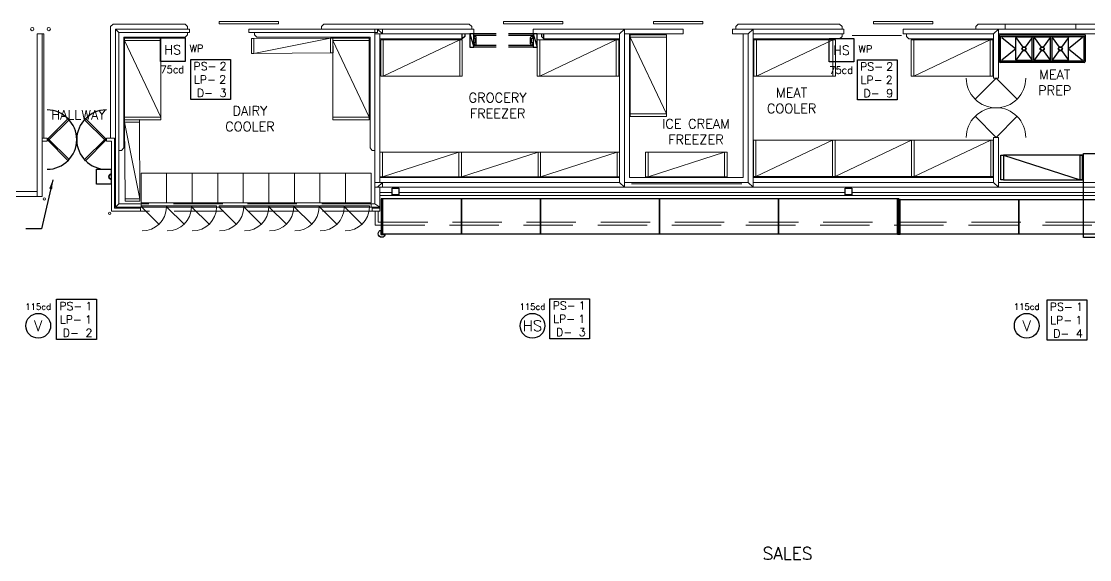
# Model space of a CAD drawing. Header units: inches. Extents: x 0 to 5040, y 0 to 3600.
# Drawn here: x 2420 to 3717, y 1568 to 2221 of the extents above; entities that cross this region are included whole.
import ezdxf
from ezdxf.enums import TextEntityAlignment as Align

# ---------------------------------------------------------------- set-up
doc = ezdxf.new("R2010")
doc.units = ezdxf.units.IN
doc.header["$LTSCALE"] = 240
doc.header["$MEASUREMENT"] = 0
for name, pattern in [('XFLOOR$0$base-fp$0$DIVIDE2', [0.625, 0.25, -0.125, 0, -0.125, 0, -0.125]), ('XFLOOR$0$base-fp$0$HIDDEN', [0.375, 0.25, -0.125]), ('XFLOOR$0$base-fp$0$HIDDEN2', [0.1875, 0.125, -0.0625])]:
    doc.linetypes.add(name, pattern=pattern)
doc.layers.get('0').update_dxf_attribs({"linetype": 'CONTINUOUS'})
for name, color, linetype in [('A010-001$0$G-ANNO-SYMB', 3, 'CONTINUOUS'), ('LEADER', 4, 'CONTINUOUS'), ('NOTIFICATION', 6, 'CONTINUOUS'), ('XFLOOR$0$base-fp$0$A-REFR-GARD', 8, 'CONTINUOUS'), ('XFLOOR$0$base-fp$0$S-COLS_EXST', 8, 'CONTINUOUS')]:
    doc.layers.add(name, color=color, linetype=linetype)
for name, color, linetype, lineweight in [('XFLOOR$0$base-fp$0$A-CURB-INTR', 8, 'CONTINUOUS', 25), ('XFLOOR$0$base-fp$0$A-CURB-INTR_EXST', 8, 'CONTINUOUS', 18), ('XFLOOR$0$base-fp$0$A-DOOR-COLR_EXST', 8, 'CONTINUOUS', 18), ('XFLOOR$0$base-fp$0$A-DOOR-INTR', 8, 'CONTINUOUS', 25), ('XFLOOR$0$base-fp$0$A-EQPM-GROC_EXST', 8, 'CONTINUOUS', 18), ('XFLOOR$0$base-fp$0$A-EQPM-INTR', 8, 'CONTINUOUS', 25), ('XFLOOR$0$base-fp$0$A-EQPM-INTR_TACTILE', 8, 'CONTINUOUS', 25), ('XFLOOR$0$base-fp$0$A-EQPM-RACK', 8, 'CONTINUOUS', 25), ('XFLOOR$0$base-fp$0$A-EQPM-RACK_EXST', 8, 'CONTINUOUS', 18), ('XFLOOR$0$base-fp$0$A-EQPM-REFR', 8, 'CONTINUOUS', 25), ('XFLOOR$0$base-fp$0$A-EQPM-REFR_EXST', 8, 'CONTINUOUS', 18), ('XFLOOR$0$base-fp$0$A-EQPM_EXST', 8, 'CONTINUOUS', 18), ('XFLOOR$0$base-fp$0$A-FLOR-PFIX', 8, 'CONTINUOUS', 25), ('XFLOOR$0$base-fp$0$A-SOFF-INTR_EXST', 8, 'XFLOOR$0$base-fp$0$HIDDEN', 18), ('XFLOOR$0$base-fp$0$A-WALL-COLR_EXST', 8, 'CONTINUOUS', 18), ('XFLOOR$0$base-fp$0$A-WALL-INTR_EXST', 8, 'CONTINUOUS', 18)]:
    doc.layers.add(name, color=color, linetype=linetype, lineweight=lineweight)
doc.styles.add('A010-001$0$SIMPLEX', font='simplex.shx')
doc.styles.add('EFP20-R$0$SIMPLEX', font='simplex.shx', dxfattribs={"height": 22.5})
doc.styles.add('NORMAL', font='romans.shx')
doc.styles.add('ROMANS', font='romans.shx', dxfattribs={"width": 0.9})
doc.dimstyles.new('A010-001$0$WDS-DIMSTYLE$7', dxfattribs={"dimscale": 120, "dimtxt": 0.09375, "dimasz": 0.09375, "dimexe": 0.09375, "dimexo": 0.0625, "dimgap": 0.09375, "dimtad": 1, "dimzin": 11, "dimdsep": 46, "dimtxsty": 'A010-001$0$SIMPLEX', "dimcen": 0, "dimdle": 0.09375, "dimclrd": 1, "dimclre": 1, "dimclrt": 256, "dimadec": 0, "dimazin": 0, "dimtfac": 1, "dimtmove": 0, "dimatfit": 3, "dimfxl": 1, "dimtolj": 1, "dimtzin": 2, "dimarcsym": 0})

# ---------------------------------------------------------------- blocks, each defined once
blk = doc.blocks.new('XFLOOR$0$base-fp$0$A-MG012-ANTY-101-3-P')
for points in [[(30.2, 1.5), (0.3, 1.5), (0.3, 0), (30.2, 0)], [(60.6, 1.5), (30.8, 1.5), (30.8, 0), (60.6, 0)], [(91.1, 1.5), (61.2, 1.5), (61.2, 0), (91.1, 0)]]:
    blk.add_hatch(color=8).paths.add_polyline_path(points)
for p, q in [((30.2, 1.5), (0.3, 1.5)), ((0.3, 1.5), (0.3, 0)), ((30.2, 0), (30.2, 1.5)), ((60.6, 1.5), (30.8, 1.5)), ((30.8, 1.5), (30.8, 0)), ((60.6, 0), (60.6, 1.5)), ((91.1, 1.5), (61.2, 1.5)), ((61.2, 1.5), (61.2, 0)), ((91.1, 0), (91.1, 1.5)), ((0.3, 0), (-0.7, 0)), ((0.3, 0), (21.1, -20.8)), ((0.3, 0), (30.2, 0)), ((30.8, 0), (30.2, 0)), ((30.8, 0), (51.6, -20.8)), ((30.8, 0), (60.6, 0)), ((61.2, 0), (60.6, 0)), ((61.2, 0), (82, -20.8)), ((61.2, 0), (91.1, 0)), ((92, 0), (91.1, 0))]:
    blk.add_line(p, q)
for centre in [(0.8, 0.4), (31.3, 0.4), (61.7, 0.4)]:
    blk.add_arc(centre, 29.4, 269.8758, 359.2661)
blk = doc.blocks.new('*U122')
for p, q in [((-3, 0), (-3, 44)), ((-3, 44), (0, 44)), ((0, 0), (0, 44)), ((93, 44), (0, 44)), ((0, 0), (93, 44)), ((93, 44), (93, 0)), ((93, 44), (96, 44)), ((96, 44), (96, 0)), ((-3, 0), (0, 0)), ((0, 0), (93, 0)), ((93, 0), (96, 0))]:
    blk.add_line(p, q)
blk = doc.blocks.new('*U125')
for p, q in [((-3, 0), (-3, 18)), ((-3, 18), (0, 18)), ((0, 0), (0, 18)), ((93, 18), (0, 18)), ((0, 0), (93, 18)), ((93, 18), (93, 0)), ((93, 18), (96, 18)), ((96, 18), (96, 0)), ((-3, 0), (0, 0)), ((0, 0), (93, 0)), ((93, 0), (96, 0))]:
    blk.add_line(p, q)
blk = doc.blocks.new('*U123')
for p, q in [((-3, 0), (-3, 30)), ((-3, 30), (0, 30)), ((0, 0), (0, 30)), ((93, 30), (0, 30)), ((0, 0), (93, 30)), ((93, 30), (93, 0)), ((93, 30), (96, 30)), ((96, 30), (96, 0)), ((-3, 0), (0, 0)), ((0, 0), (93, 0)), ((93, 0), (96, 0))]:
    blk.add_line(p, q)
blk = doc.blocks.new('*U133')
for p, q in [((0, 0), (144, 0)), ((0, -42.1875), (0, 0)), ((144, 0), (144, -42.1875)), ((144, -42.1875), (0, -42.1875))]:
    blk.add_line(p, q)
blk.add_lwpolyline([(0, 0), (-1.5, 0), (-1.5, -42.1875), (0, -42.1875)], close=True)
blk = doc.blocks.new('*U134')
for p, q in [((0, 0), (144, 0)), ((0, -42.1875), (0, 0)), ((144, 0), (144, -42.1875)), ((144, -42.1875), (0, -42.1875))]:
    blk.add_line(p, q)
blk = doc.blocks.new('*U137')
for p, q in [((96, 0), (0, 0)), ((0, -43), (0, 0)), ((0, 0), (0, -43)), ((96, 0), (96, -43)), ((96, -43), (96, 0)), ((96, -43), (0, -43))]:
    blk.add_line(p, q)
blk.add_lwpolyline([(0, 0), (-1.5, 0), (-1.5, -43), (0, -43)], close=True)
blk = doc.blocks.new('*U138')
for p, q in [((96, 0), (0, 0)), ((0, -43), (0, 0)), ((0, 0), (0, -43)), ((96, 0), (96, -43)), ((96, -43), (96, 0)), ((96, -43), (0, -43))]:
    blk.add_line(p, q)
blk = doc.blocks.new('*U140')
for p, q in [((144.5, 0), (0, 0)), ((0, -43), (0, 0)), ((0, 0), (0, -43)), ((144.5, 0), (144.5, -43)), ((144.5, -43), (144.5, 0)), ((144.5, -43), (0, -43))]:
    blk.add_line(p, q)
blk = doc.blocks.new('*U141')
for p, q in [((144.5, 0), (0, 0)), ((0, -43), (0, 0)), ((0, 0), (0, -43)), ((144.5, 0), (144.5, -43)), ((144.5, -43), (144.5, 0)), ((144.5, -43), (0, -43))]:
    blk.add_line(p, q)
blk.add_lwpolyline([(146, 0), (144.5, 0), (144.5, -43), (146, -43)], close=True)
blk = doc.blocks.new('XFLOOR$0$base-fp$0$A-REFR-CRNRP-P')
at = {"flags": 128}
blk.add_lwpolyline([(0, 0.3, -0.442813), (0.3, 0), (0.3, -4.1, 0.391783), (0.8, -4.6), (1, -4.7, 0.227539), (2, -4.3), (2.4, -3.9), (2.4, -3.9), (2.4, -3.8), (2.4, -3.8), (2.4, -3.8, 0.996884), (-3.8, 2.4), (-3.8, 2.4), (-3.8, 2.4), (-3.9, 2.4), (-3.9, 2.4), (-4.3, 2, 0.227539), (-4.7, 1), (-4.6, 0.8, 0.391783), (-4.1, 0.3), (0.1, 0.3)], format="xyb", dxfattribs=at)
blk = doc.blocks.new('*U143')
at = {"color": 0, "lineweight": -2}
for p, q in [((-5, 0), (0, 16)), ((72, 0), (77, 16)), ((2, 10.5), (2, 5.5)), ((3, 11.8), (3, 4.2)), ((69, 11.8), (69, 4.2)), ((70, 10.5), (70, 5.5))]:
    blk.add_line(p, q, dxfattribs=at)
at = {"color": 0, "linetype": 'XFLOOR$0$base-fp$0$HIDDEN2', "lineweight": -2}
for p, q in [((72, 16), (0, 16)), ((72, 14), (0, 14)), ((72, 2), (0, 2)), ((72, 0), (0, 0))]:
    blk.add_line(p, q, dxfattribs=at)
at = {"color": 0, "lineweight": -2}
for points in [[(-5, 16), (0, 16), (0, 0), (-5, 0)], [(72, 16), (77, 16), (77, 0), (72, 0)]]:
    blk.add_lwpolyline(points, close=True, dxfattribs=at)
for centre in [(1.8, 11.8), (70.2, 11.8), (1.8, 4.2), (70.2, 4.2)]:
    blk.add_circle(centre, 1.25, dxfattribs=at)
blk = doc.blocks.new('XFLOOR$0$base-fp$0$TACTILE_SIGN')
at = {"layer": 'XFLOOR$0$base-fp$0$A-EQPM-INTR_TACTILE'}
h = blk.add_hatch(color=256, dxfattribs=at)
h.dxf.hatch_style = 1
edge = h.paths.add_edge_path()
edge.add_line((-5902, 3128.1), (-5896, 3128.1))
edge.add_arc((-5899, 3128.5), 3.02, 353.0722, 546.9278)
edge = h.paths.add_edge_path(flags=16)
edge.add_arc((-5899, 3128.6), 2.4, -0.0736, 180.0736, ccw=False)
edge.add_line((-5896.6, 3128.6), (-5901.4, 3128.6))
at = {"layer": 'XFLOOR$0$base-fp$0$A-EQPM-INTR_TACTILE', "color": 8, "linetype": 'XFLOOR$0$base-fp$0$HIDDEN'}
for p, q in [((-5908, 3128.1), (-5908, 3146.1)), ((-5908, 3146.1), (-5890, 3146.1)), ((-5890, 3146.1), (-5890, 3128.1)), ((-5908, 3128.1), (-5890, 3128.1))]:
    blk.add_line(p, q, dxfattribs=at)
at = {"layer": 'XFLOOR$0$base-fp$0$A-EQPM-INTR_TACTILE'}
for centre, radius, start, end in [((-5899, 3128.5), 3.02, 353.0722, 186.9278), ((-5899, 3128.6), 2.41, 356.4623, 183.5377)]:
    blk.add_arc(centre, radius, start, end, dxfattribs=at)
blk = doc.blocks.new('XFLOOR$0$base-fp$0$A-SS023_SS-3COMP-(3-N-2028-2D-20)-P')
for p, q in [((0, 0), (104, 0)), ((0, -32.5), (0, 0)), ((104, 0), (104, -32.5)), ((0, -2), (104, -2)), ((1.5, -32), (1.5, -2)), ((3.1, -3.3), (20, -17)), ((20, -30.4), (20, -3.6)), ((20.2, -3.2), (28.6, -15)), ((39.4, -3), (20.6, -3)), ((39.8, -3.2), (31.4, -15)), ((40, -30.4), (40, -3.6)), ((42, -30.4), (42, -3.6)), ((42.2, -3.2), (50.6, -15)), ((61.4, -3), (42.6, -3)), ((61.8, -3.2), (53.4, -15)), ((62, -30.4), (62, -3.6)), ((64, -30.4), (64, -3.6)), ((64.2, -3.2), (72.6, -15)), ((83.4, -3), (64.6, -3)), ((83.8, -3.2), (75.4, -15)), ((100.9, -3.3), (84, -17)), ((84, -30.4), (84, -3.6)), ((102.5, -2), (102.5, -32)), ((20, -17), (3.1, -30.7)), ((28.6, -19), (20.2, -30.8)), ((31.4, -19), (39.8, -30.8)), ((50.6, -19), (42.2, -30.8)), ((53.4, -19), (61.8, -30.8)), ((72.6, -19), (64.2, -30.8)), ((75.4, -19), (83.8, -30.8)), ((84, -17), (100.9, -30.7)), ((103, -33.5), (1, -33.5)), ((102.5, -32), (1.5, -32)), ((39.4, -31), (20.6, -31)), ((61.4, -31), (42.6, -31)), ((83.4, -31), (64.6, -31))]:
    blk.add_line(p, q)
for centre, radius in [((30, -17), 2.5), ((30, -17), 2), ((52, -17), 2.5), ((52, -17), 2), ((74, -17), 2.5), ((74, -17), 2)]:
    blk.add_circle(centre, radius)
for centre, radius, start, end in [((20.6, -3.6), 0.625, 90, 180), ((39.4, -3.6), 0.625, 0, 90), ((42.6, -3.6), 0.625, 90, 180), ((61.4, -3.6), 0.625, 0, 90), ((64.6, -3.6), 0.625, 90, 180), ((83.4, -3.6), 0.625, 0, 90), ((1, -32.5), 1, 180, 270), ((20.6, -30.4), 0.625, 180, 270), ((39.4, -30.4), 0.625, 270, 0), ((42.6, -30.4), 0.625, 180, 270), ((61.4, -30.4), 0.625, 270, 0), ((64.6, -30.4), 0.625, 180, 270), ((83.4, -30.4), 0.625, 270, 0), ((103, -32.5), 1, 270, 0)]:
    blk.add_arc(centre, radius, start, end)
blk = doc.blocks.new('XFLOOR$0$base-fp$0$A-DBA6-0')
for points in [[(0, 0), (25.5, 25.5), (26.7, 24.2), (1.2, -1.2)], [(72, 0), (46.5, 25.5), (45.3, 24.2), (70.8, -1.2)], [(0, 0), (25.5, -25.5), (26.7, -24.2), (1.2, 1.2)], [(72, 0), (46.5, -25.5), (45.3, -24.2), (70.8, 1.2)]]:
    blk.add_lwpolyline(points, close=True)
for centre, start, end in [((0, 0), 270, 90), ((72, 0), 90, 270)]:
    blk.add_arc(centre, 36, start, end)
blk = doc.blocks.new('XFLOOR')
at = {"layer": 'XFLOOR$0$base-fp$0$A-CURB-INTR', "color": 8}
for p, q in [((1292, 2138.2), (1292, 2144.2)), ((1295, 2141.2), (1292, 2138.2)), ((1295, 2144.2), (1295, 2141.2)), ((1388, 2144.2), (1388, 2141.2)), ((1388, 2141.2), (1391, 2138.2)), ((1391, 2138.2), (1391, 2144.2))]:
    blk.add_line(p, q, dxfattribs=at)
at = {"layer": 'XFLOOR$0$base-fp$0$A-CURB-INTR_EXST', "color": 8}
for p, q in [((868, 2156.2), (865, 2153.3)), ((865, 2153.3), (865, 2017.8)), ((868, 2156.2), (955.4, 2156.2)), ((958.4, 2153.2), (955.4, 2156.2)), ((958.4, 2150.2), (958.4, 2153.2)), ((1121, 2153.2), (1124, 2156.2)), ((1121, 2150.2), (1121, 2153.2)), ((1124, 2156.2), (1300.4, 2156.2)), ((1303.4, 2153.2), (1300.4, 2156.2)), ((1303.4, 2150.2), (1303.4, 2153.2)), ((1624.1, 2153.2), (1627, 2156.2)), ((1624.1, 2150.2), (1624.1, 2153.2)), ((1750, 2156.2), (1627, 2156.2)), ((1753, 2153.2), (1750, 2156.2)), ((1753, 2150.2), (1753, 2153.2)), ((1915.4, 2153.2), (1918.4, 2156.2)), ((1915.4, 2150.2), (1915.4, 2153.2)), ((2083.9, 2156.2), (1918.4, 2156.2)), ((1951, 2156.2), (1951, 2150.2)), ((2037, 2150.2), (2037, 2156.2)), ((881, 2140.2), (955.4, 2140.2)), ((881, 2140.2), (881, 2006.2)), ((958.4, 2143.2), (955.4, 2140.2)), ((958.4, 2146.2), (958.4, 2143.2)), ((1039.6, 2146.2), (1039.6, 2143.2)), ((1039.6, 2143.2), (1042.6, 2140.2)), ((1180, 2140.2), (1042.6, 2140.2)), ((1180, 2140.2), (1180, 2006.2)), ((1495, 1969.9), (1495, 2144.2)), ((1633, 1969.9), (1633, 2144.2)), ((1753, 2141.2), (1750, 2138.2)), ((1753, 2144.2), (1753, 2141.2)), ((1831.1, 2144.2), (1831.1, 2141.2)), ((1831.1, 2141.2), (1834.1, 2138.2)), ((1192, 2138.2), (1292, 2138.2)), ((1391, 2138.2), (1483, 2138.2)), ((1750, 2138.2), (1645, 2138.2)), ((1937, 2138.2), (1834.1, 2138.2)), ((875, 2003), (878.3, 2003)), ((878.3, 2003), (881, 2006.2)), ((1182.7, 2003), (1180, 2006.2)), ((1186, 2003), (1182.7, 2003)), ((1192, 1969.9), (1483, 1969.9)), ((1495, 1969.9), (1633, 1969.9)), ((1937, 1969.9), (1645, 1969.9))]:
    blk.add_line(p, q, dxfattribs=at)
for centre, radius in [((769.9, 2150.2), 2), ((789.9, 2150.2), 2), ((784.7, 1944.1), 1.5), ((863.8, 1926.7), 1.5)]:
    blk.add_circle(centre, radius, dxfattribs=at)
at = {"layer": 'XFLOOR$0$base-fp$0$A-DOOR-COLR_EXST', "color": 8}
for p, q in [((997, 2159.5), (997, 2156.5)), ((997, 2159.5), (1069, 2159.5)), ((997, 2156.5), (1069, 2156.5)), ((1069, 2159.5), (1069, 2156.5)), ((1342, 2159.5), (1342, 2156.5)), ((1342, 2159.5), (1414, 2159.5)), ((1342, 2156.5), (1414, 2156.5)), ((1414, 2159.5), (1414, 2156.5)), ((1524, 2159.5), (1524, 2156.5)), ((1524, 2159.5), (1584, 2159.5)), ((1524, 2156.5), (1584, 2156.5)), ((1584, 2159.5), (1584, 2156.5)), ((1791.4, 2159.5), (1791.4, 2156.5)), ((1791.4, 2159.5), (1863.4, 2159.5)), ((1791.4, 2156.5), (1863.4, 2156.5)), ((1863.4, 2159.5), (1863.4, 2156.5)), ((1914.5, 2065.2), (1940, 2090.7)), ((1965.6, 2065.2), (1940, 2090.7)), ((1914.5, 2044.3), (1940, 2018.7)), ((1965.6, 2044.3), (1940, 2018.7))]:
    blk.add_line(p, q, dxfattribs=at)
for centre, start, end in [((1940, 2090.7), 179.9981, 270.0019), ((1940, 2090.7), 269.9919, 0.0019), ((1940, 2018.7), 89.9981, 180.0081), ((1940, 2018.7), 359.9919, 90.0081)]:
    blk.add_arc(centre, 36.1, start, end, dxfattribs=at)
at = {"layer": 'XFLOOR$0$base-fp$0$A-EQPM-RACK', "color": 8}
for p, q in [((1946, 1997.2), (1949, 1997.2)), ((1946, 1967.2), (1946, 1997.2)), ((1949, 1997.2), (2042, 1967.2)), ((2042, 1997.2), (1949, 1997.2)), ((1949, 1997.2), (1949, 1967.2)), ((2042, 1997.2), (2045, 1997.2)), ((2042, 1967.2), (2042, 1997.2)), ((2045, 1997.2), (2042, 1997.2)), ((2045, 1997.2), (2045, 1967.2)), ((2045, 1967.2), (2045, 1997.2)), ((1949, 1967.2), (1946, 1967.2)), ((1949, 1967.2), (2042, 1967.2)), ((2045, 1967.2), (2042, 1967.2)), ((2042, 1967.2), (2045, 1967.2))]:
    blk.add_line(p, q, dxfattribs=at)
at = {"layer": 'XFLOOR$0$base-fp$0$A-EQPM-RACK_EXST', "color": 8}
blk.add_line((1497.4, 1962.2), (1631.4, 1962.2), dxfattribs=at)
at = {"layer": 'XFLOOR$0$base-fp$0$A-EQPM-REFR_EXST', "color": 8}
for p, q in [((902, 1975.2), (1181.3, 1975.2)), ((902, 1939.2), (902, 1975.2)), ((933.1, 1939.2), (933.1, 1975.2)), ((964.1, 1939.2), (964.1, 1975.2)), ((995.1, 1939.2), (995.1, 1975.2)), ((1026.1, 1939.2), (1026.1, 1975.2)), ((1057.2, 1939.2), (1057.2, 1975.2)), ((1088.2, 1939.2), (1088.2, 1975.2)), ((1119.2, 1939.2), (1119.2, 1975.2)), ((1150.3, 1939.2), (1150.3, 1975.2)), ((1181.3, 1939.2), (1181.3, 1975.2)), ((902, 1939.2), (1181.3, 1939.2))]:
    blk.add_line(p, q, dxfattribs=at)
at = {"layer": 'XFLOOR$0$base-fp$0$A-EQPM_EXST', "color": 8}
for p, q in [((1943, 2144.2), (2089, 2144.2)), ((1645, 2091.2), (1645, 2031.2)), ((1937, 1964.2), (1645, 1964.2)), ((1943, 1964.2), (2297, 1964.2)), ((1943, 1958.2), (2255, 1958.2))]:
    blk.add_line(p, q, dxfattribs=at)
at = {"layer": 'XFLOOR$0$base-fp$0$A-SOFF-INTR_EXST', "color": 8}
for p, q in [((1825.4, 2142.2), (1753.4, 2142.2)), ((1181.3, 1938.2), (902, 1938.2)), ((902, 1934.2), (1181.3, 1934.2)), ((1182.4, 1929.2), (901.4, 1929.2)), ((1186.4, 1912.2), (1186.4, 1929.2)), ((1190, 1915.8), (1190, 1929.2)), ((1186.4, 1912.2), (2479.8, 1912.2)), ((1190, 1915.8), (2398.4, 1915.8))]:
    blk.add_line(p, q, dxfattribs=at)
at = {"layer": 'XFLOOR$0$base-fp$0$A-WALL-COLR_EXST', "color": 8}
for p, q in [((871, 2150.2), (961, 2150.2)), ((871, 2150.2), (875, 2146.2)), ((871, 1934.2), (871, 2150.2)), ((961, 2146.2), (875, 2146.2)), ((875, 2146.2), (875, 1938.2)), ((961, 2150.2), (961, 2146.2)), ((1033, 2150.2), (1306, 2150.2)), ((1033, 2146.2), (1033, 2150.2)), ((1033, 2146.2), (1189, 2146.2)), ((1186, 2150.2), (1186, 1938.2)), ((1186, 2144.2), (1306, 2144.2)), ((1195, 2144.2), (1189, 2150.2)), ((1189, 2150.2), (1189, 2146.2)), ((1192, 1964.2), (1192, 2144.2)), ((1195.2, 2144.2), (1195.2, 2150.2)), ((1306, 2150.2), (1306, 2144.2)), ((1378, 2144.2), (1378, 2150.2)), ((1378, 2150.2), (1560, 2150.2)), ((1483, 2144.2), (1378, 2144.2)), ((1489, 2150.2), (1483, 2144.2)), ((1483, 1964.2), (1483, 2144.2)), ((1489, 1958.2), (1489, 2150.2)), ((1560, 2144.2), (1489, 2144.2)), ((1560, 2150.2), (1560, 2144.2)), ((1620, 2150.2), (1620, 2144.2)), ((1620, 2150.2), (1755.4, 2150.2)), ((1620, 2144.2), (1639, 2144.2)), ((1639, 2144.2), (1645, 2150.2)), ((1639, 1964.2), (1639, 2144.2)), ((1645, 1958.2), (1645, 2150.2)), ((1755.4, 2144.2), (1645, 2144.2)), ((1755.4, 2150.2), (1755.4, 2144.2)), ((1827.4, 2150.2), (2089, 2150.2)), ((1827.4, 2144.2), (1827.4, 2150.2)), ((1937, 2144.2), (1827.4, 2144.2)), ((1937, 2144.2), (1943, 2150.2)), ((1937, 2090.7), (1937, 2144.2)), ((1943, 2150.2), (1943, 2090.7)), ((1943, 2144.2), (2089, 2144.2)), ((1943, 2090.7), (1937, 2090.7)), ((1937, 2018.7), (1943, 2018.7)), ((1937, 1964.2), (1937, 2018.7)), ((1943, 1958.2), (1943, 2018.7)), ((1186, 1964.2), (1483, 1964.2)), ((1189, 1958.2), (1195, 1964.2)), ((1195.2, 1958.2), (1195.2, 1964.2)), ((1489, 1958.2), (1483, 1964.2)), ((1489, 1964.2), (1639, 1964.2)), ((1645, 1958.2), (1639, 1964.2)), ((1645, 1964.2), (1937, 1964.2)), ((1943, 1958.2), (1937, 1964.2)), ((1943, 1964.2), (2387, 1964.2)), ((1186, 1958.2), (2393, 1958.2)), ((875, 1938.2), (871, 1934.2)), ((871, 1934.2), (902, 1934.2)), ((902, 1938.2), (875, 1938.2)), ((902, 1934.2), (902, 1938.2)), ((1181.3, 1934.2), (1181.3, 1938.2)), ((1181.3, 1938.2), (1186, 1938.2)), ((1181.3, 1934.2), (1192, 1934.2)), ((1186, 1938.2), (1192, 1934.2))]:
    blk.add_line(p, q, dxfattribs=at)
at = {"layer": 'XFLOOR$0$base-fp$0$A-WALL-INTR_EXST', "color": 8}
for p, q in [((775.9, 2142.2), (775.9, 2144.2)), ((783.9, 2144.2), (775.9, 2144.2)), ((775.9, 2136.2), (775.9, 2142.2)), ((781.9, 1947.2), (781.9, 2144.2)), ((783.9, 2017.8), (783.9, 2144.2)), ((775.9, 1947.2), (775.9, 2136.2)), ((787.9, 2017.8), (781.9, 2017.8)), ((787.9, 2014.2), (781.9, 2014.2)), ((787.9, 2017.8), (787.9, 2014.2)), ((859.9, 2014.2), (859.9, 2017.8)), ((859.9, 2017.8), (869.6, 2017.8)), ((859.9, 2014.2), (866, 2014.2)), ((866, 2014.2), (866, 1929.2)), ((869.6, 2017.8), (869.6, 1932.8)), ((697.9, 1953.2), (775.9, 1953.2)), ((781.9, 1947.2), (697.9, 1947.2)), ((1192, 1929.2), (1192, 1958.2)), ((1192, 1951.8), (1207, 1951.8)), ((1192, 1948.2), (2402, 1948.2)), ((1215, 1951.8), (1757, 1951.8)), ((1765, 1951.8), (2375, 1951.8)), ((901.4, 1932.8), (869.6, 1932.8)), ((901.4, 1929.2), (901.4, 1934.2)), ((1182.4, 1929.2), (1182.4, 1934.2)), ((1192, 1932.8), (1182.4, 1932.8)), ((901.4, 1929.2), (866, 1929.2)), ((1182.4, 1929.2), (1192, 1929.2))]:
    blk.add_line(p, q, dxfattribs=at)
at = {"layer": 'XFLOOR$0$base-fp$0$S-COLS_EXST', "color": 8}
for p, q in [((1207, 1957.2), (1215, 1957.2)), ((1207, 1949.2), (1207, 1957.2)), ((1215, 1949.2), (1207, 1949.2)), ((1215, 1957.2), (1215, 1949.2)), ((1757, 1957.2), (1765, 1957.2)), ((1757, 1949.2), (1757, 1957.2)), ((1765, 1949.2), (1757, 1949.2)), ((1765, 1957.2), (1765, 1949.2))]:
    blk.add_line(p, q, dxfattribs=at)
at = {"layer": 'XFLOOR$0$base-fp$0$A-DOOR-INTR', "color": 8}
blk.add_blockref('XFLOOR$0$base-fp$0$A-DBA6-0', (787.9, 2016), dxfattribs=at)
at = {"layer": 'XFLOOR$0$base-fp$0$A-EQPM-GROC_EXST', "color": 8}
for p in [(902.6, 1934.2), (996.4, 1934.2), (1088.1, 1934.2)]:
    blk.add_blockref('XFLOOR$0$base-fp$0$A-MG012-ANTY-101-3-P', p, dxfattribs=at)
at = {"layer": 'XFLOOR$0$base-fp$0$A-EQPM-INTR', "color": 8, "xscale": -1, "rotation": 180}
blk.add_blockref('*U143', (1306, 2144.2), dxfattribs=at)
at = {"layer": 'XFLOOR$0$base-fp$0$A-EQPM-INTR_TACTILE', "color": 8, "rotation": 89.99999999999999}
blk.add_blockref('XFLOOR$0$base-fp$0$TACTILE_SIGN', (3994.1, 7870), dxfattribs=at)
at = {"layer": 'XFLOOR$0$base-fp$0$A-EQPM-RACK_EXST', "color": 8}
for name, p, rotation in [('*U122', (1540, 2047.2), 89.99999999999997), ('*U122', (882, 2136.2), 270), ('*U125', (1039.1, 2120.6), 0.3731689092486992), ('*U122', (1135, 2136.2), 270), ('*U125', (882.1, 2037.2), 270.3731689092487)]:
    blk.add_blockref(name, p, dxfattribs=dict(at, rotation=rotation))
for name, p in [('*U122', (1196, 2093.2)), ('*U122', (1386, 2093.2)), ('*U122', (1649, 2093.2)), ('*U122', (1840, 2093.2)), ('*U122', (1648.5, 1971.2)), ('*U122', (1744.5, 1971.2)), ('*U122', (1840.5, 1971.2)), ('*U123', (1195, 1970.9)), ('*U123', (1291, 1970.9)), ('*U123', (1387, 1970.9)), ('*U123', (1517.5, 1970.9))]:
    blk.add_blockref(name, p, dxfattribs=at)
at = {"layer": 'XFLOOR$0$base-fp$0$A-EQPM-REFR', "color": 8}
for name, p in [('*U137', (1195, 1944.2)), ('*U138', (1291, 1944.2)), ('*U140', (1387, 1944.2)), ('*U140', (1531.5, 1944.2)), ('*U141', (1676, 1944.2)), ('*U133', (1823.5, 1943.4)), ('*U134', (1967.5, 1943.4))]:
    blk.add_blockref(name, p, dxfattribs=at)
at = {"layer": 'XFLOOR$0$base-fp$0$A-FLOR-PFIX', "color": 8}
blk.add_blockref('XFLOOR$0$base-fp$0$A-SS023_SS-3COMP-(3-N-2028-2D-20)-P', (1944, 2143.2), dxfattribs=at)
at = {"layer": 'XFLOOR$0$base-fp$0$A-REFR-GARD', "color": 8, "linetype": 'XFLOOR$0$base-fp$0$DIVIDE2', "ltscale": 0.5, "xscale": -1, "rotation": 90}
blk.add_blockref('XFLOOR$0$base-fp$0$A-REFR-CRNRP-P', (1193.5, 1901.2), dxfattribs=at)
blk = doc.blocks.new('SCR')
at = {"layer": 'NOTIFICATION'}
blk.add_circle((0, 0), 0.125, dxfattribs=at)
at = {"layer": 'NOTIFICATION', "color": 2, "style": 'ROMANS'}
blk.add_text('V', height=0.109, dxfattribs=at).set_placement((0, 0), align=Align.MIDDLE)
blk.add_attdef('115CD', text='', height=0.0625, dxfattribs=at).set_placement((0, 0.161), align=Align.CENTER)
blk = doc.blocks.new('PC2R')
at = {"layer": 'NOTIFICATION'}
blk.add_circle((0, 0), 0.125, dxfattribs=at)
at = {"layer": 'NOTIFICATION', "color": 2, "style": 'ROMANS'}
blk.add_text('HS', height=0.1094, dxfattribs=at).set_placement((0, 0), align=Align.MIDDLE)
blk.add_attdef('115CD', text='', height=0.0625, dxfattribs=at).set_placement((0, 0.161), align=Align.CENTER)
blk = doc.blocks.new('P2RK')
at = {"layer": 'NOTIFICATION'}
blk.add_lwpolyline([(-0.125, 0), (-0.125, 0.238), (0.125, 0.238), (0.125, 0)], close=True, dxfattribs=at)
at = {"layer": 'NOTIFICATION', "color": 2, "style": 'EFP20-R$0$SIMPLEX'}
blk.add_text('HS', height=0.0938, dxfattribs=at).set_placement((-0.001, 0.071), align=Align.CENTER)
at = {"layer": 'NOTIFICATION', "color": 2, "style": 'ROMANS'}
blk.add_attdef('115CD', text='', height=0.0729, dxfattribs=at).set_placement((0.005, 0.272), align=Align.CENTER)
blk.add_attdef('WP', (0.15, 0.063), '', height=0.0729, dxfattribs=at)
blk = doc.blocks.new('A$C5E320BCF')
at = {"layer": 'NOTIFICATION'}
blk.add_lwpolyline([(0, 0.406), (0.402, 0.406), (0.402, 0), (0, 0)], close=True, dxfattribs=at)
at = {"layer": 'NOTIFICATION', "color": 2, "insert": (0.144, 0.202), "char_height": 0.081, "width": 0.67686, "attachment_point": 5, "style": 'NORMAL'}
blk.add_mtext('PS-\\PLP-\\PD-', dxfattribs=at)
at = {"layer": 'NOTIFICATION', "color": 2, "style": 'NORMAL', "flags": 4}
for tag, p in [('PS', (0.296, 0.337)), ('LP', (0.296, 0.202)), ('D', (0.296, 0.067))]:
    blk.add_attdef(tag, text='', height=0.081, dxfattribs=at).set_placement(p, align=Align.MIDDLE_LEFT)

msp = doc.modelspace()

# ---------------------------------------------------------------- linework, layer by layer
at = {"color": 2}
msp.add_lwpolyline([(3710, 2060.9), (3796.2, 2060.9), (3796.2, 1958.8), (3710, 1958.8)], close=True, dxfattribs=at)

# ---------------------------------------------------------------- block references
at = {"layer": 'LEADER'}
msp.add_blockref('XFLOOR', (1663.7, 61.5), dxfattribs=at)
at = {"layer": 'NOTIFICATION'}
ref = msp.add_blockref('P2RK', (2604.2, 2172.5), dxfattribs=dict(at, xscale=120, yscale=120, zscale=120))
ref.add_attrib('WP', 'WP', (2624.7, 2183.8), dxfattribs={"color": 2, "height": 8.75, "style": 'ROMANS'})
ref.add_attrib('115CD', '75cd', dxfattribs={"color": 2, "height": 8.75, "style": 'ROMANS'}).set_placement((2603.7, 2158.3), align=Align.CENTER)
ref = msp.add_blockref('P2RK', (3416.2, 2171.8), dxfattribs=dict(at, xscale=120, yscale=120, zscale=120))
ref.add_attrib('WP', 'WP', (3436.7, 2183.1), dxfattribs={"color": 2, "height": 8.75, "style": 'ROMANS'})
ref.add_attrib('115CD', '75cd', dxfattribs={"color": 2, "height": 8.75, "style": 'ROMANS'}).set_placement((3415.7, 2157.5), align=Align.CENTER)
ref = msp.add_blockref('A$C5E320BCF', (2626, 2126.1), dxfattribs=dict(at, xscale=120, yscale=120, zscale=120))
ref.add_attrib('PS', '2', dxfattribs={"color": 2, "height": 9.72, "style": 'NORMAL', "flags": 4}).set_placement((2661.1, 2166.6), align=Align.MIDDLE_LEFT)
ref.add_attrib('LP', '2', dxfattribs={"color": 2, "height": 9.72, "style": 'NORMAL', "flags": 4}).set_placement((2660.6, 2150.4), align=Align.MIDDLE_LEFT)
ref.add_attrib('D', '3', dxfattribs={"color": 2, "height": 9.72, "style": 'NORMAL', "flags": 4}).set_placement((2661.1, 2134.2), align=Align.MIDDLE_LEFT)
ref = msp.add_blockref('A$C5E320BCF', (3435.3, 2125.7), dxfattribs=dict(at, xscale=120, yscale=120, zscale=120))
ref.add_attrib('PS', '2', dxfattribs={"color": 2, "height": 9.72, "style": 'NORMAL', "flags": 4}).set_placement((3470.4, 2166.2), align=Align.MIDDLE_LEFT)
ref.add_attrib('LP', '2', dxfattribs={"color": 2, "height": 9.72, "style": 'NORMAL', "flags": 4}).set_placement((3469.9, 2150), align=Align.MIDDLE_LEFT)
ref.add_attrib('D', '9', dxfattribs={"color": 2, "height": 9.72, "style": 'NORMAL', "flags": 4}).set_placement((3470.4, 2133.8), align=Align.MIDDLE_LEFT)
ref = msp.add_blockref('A$C5E320BCF', (2463.2, 1835.1), dxfattribs=dict(at, xscale=120, yscale=120, zscale=120))
ref.add_attrib('PS', '1', dxfattribs={"color": 2, "height": 9.72, "style": 'NORMAL', "flags": 4}).set_placement((2498.3, 1875.5), align=Align.MIDDLE_LEFT)
ref.add_attrib('LP', '1', dxfattribs={"color": 2, "height": 9.72, "style": 'NORMAL', "flags": 4}).set_placement((2497.8, 1859.3), align=Align.MIDDLE_LEFT)
ref.add_attrib('D', '2', dxfattribs={"color": 2, "height": 9.72, "style": 'NORMAL', "flags": 4}).set_placement((2498.3, 1843.1), align=Align.MIDDLE_LEFT)
ref = msp.add_blockref('A$C5E320BCF', (3062.1, 1835.8), dxfattribs=dict(at, xscale=120, yscale=120, zscale=120))
ref.add_attrib('PS', '1', dxfattribs={"color": 2, "height": 9.72, "style": 'NORMAL', "flags": 4}).set_placement((3097.2, 1876.3), align=Align.MIDDLE_LEFT)
ref.add_attrib('LP', '1', dxfattribs={"color": 2, "height": 9.72, "style": 'NORMAL', "flags": 4}).set_placement((3096.7, 1860.1), align=Align.MIDDLE_LEFT)
ref.add_attrib('D', '3', dxfattribs={"color": 2, "height": 9.72, "style": 'NORMAL', "flags": 4}).set_placement((3097.2, 1843.9), align=Align.MIDDLE_LEFT)
ref = msp.add_blockref('A$C5E320BCF', (3665.6, 1834.3), dxfattribs=dict(at, xscale=120, yscale=120, zscale=120))
ref.add_attrib('PS', '1', dxfattribs={"color": 2, "height": 9.72, "style": 'NORMAL', "flags": 4}).set_placement((3700.7, 1874.7), align=Align.MIDDLE_LEFT)
ref.add_attrib('LP', '1', dxfattribs={"color": 2, "height": 9.72, "style": 'NORMAL', "flags": 4}).set_placement((3700.2, 1858.6), align=Align.MIDDLE_LEFT)
ref.add_attrib('D', '4', dxfattribs={"color": 2, "height": 9.72, "style": 'NORMAL', "flags": 4}).set_placement((3700.7, 1842.4), align=Align.MIDDLE_LEFT)
at = {"layer": 'NOTIFICATION', "xscale": 120, "yscale": 120, "zscale": 120}
for name, p in [('SCR', (2440.9, 1851.7)), ('PC2R', (3040.9, 1851.7)), ('SCR', (3640.9, 1851.7))]:
    msp.add_blockref(name, p, dxfattribs=at).add_auto_attribs({'115CD': '115cd'})

# ---------------------------------------------------------------- texts
at = {"layer": 'A010-001$0$G-ANNO-SYMB', "style": 'A010-001$0$SIMPLEX'}
for s, insert, char_height, width, attachment_point in [('MEAT\\PPREP', (3674.9, 2162.2), 11.5, 178.116, 2), ('MEAT\\PCOOLER', (3355.5, 2140.2), 11.5, 178.116, 2), ('GROCERY\\PFREEZER', (2998.6, 2134.2), 11.5, 178.116, 2), ('DAIRY\\PCOOLER', (2697.9, 2118.3), 11.5, 178.116, 2), ('HALLWAY', (2489.7, 2113.4), 11.5, 103.371, 2), ('ICE CREAM\\PFREEZER', (3239.4, 2102.5), 11.5, 178.116, 2), ('SALES', (3350.6, 1575.4), 15, 109.546, 5)]:
    msp.add_mtext(s, dxfattribs=dict(at, insert=insert, char_height=char_height, width=width, attachment_point=attachment_point))

# ---------------------------------------------------------------- leaders
at = {"layer": 'A010-001$0$G-ANNO-SYMB'}
msp.add_leader([(2458.5, 2028.6), (2444.7, 1969.4), (2426, 1969.4)], dimstyle='A010-001$0$WDS-DIMSTYLE$7', override={"dimgap": 0.09375, "dimtad": 0}, dxfattribs=at)

doc.saveas('drawing.dxf')
